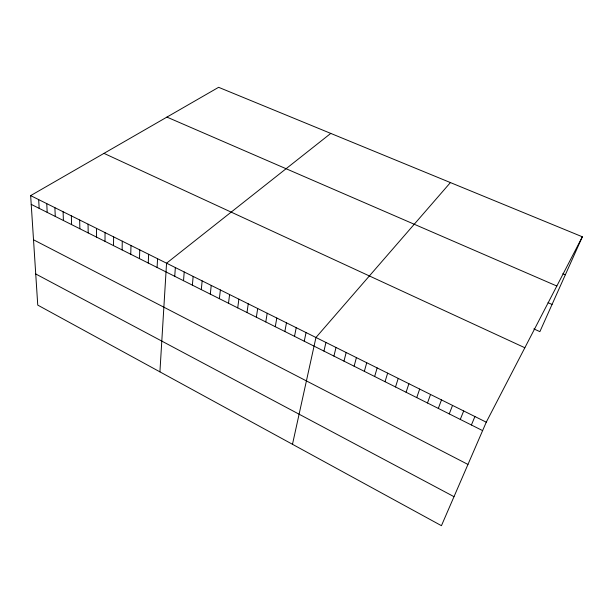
<?xml version="1.0" encoding="UTF-8"?>
<svg xmlns="http://www.w3.org/2000/svg" width="613" height="613" viewBox="0 0 613 613"><rect width="100%" height="100%" fill="white"/><g stroke="black" fill="none" stroke-linecap="round" stroke-linejoin="round"><path stroke-width="0.92" d="M105.015 241.361L105.038 232.611M113.528 245.629L113.62 236.879M122.11 249.928L122.271 241.177M130.753 254.265L130.99 245.514M139.465 258.632L139.772 249.882M148.246 263.031L148.63 254.288M157.097 267.467L157.556 258.724M159.916 371.861L166.552 263.199L330.767 133.404M174.736 276.31L175.349 267.575M183.525 280.716L184.214 271.98M192.382 285.152L193.149 276.425M201.309 289.627L202.152 280.9M210.305 294.133L211.232 285.413M219.37 298.677L220.374 289.964M228.503 303.259L229.599 294.546M237.714 307.872L238.886 299.167M246.993 312.523L248.25 303.826M256.349 317.212L257.698 308.523M265.774 321.94L267.207 313.251M275.275 326.698L276.8 318.024M284.853 331.503L286.47 322.829M294.508 336.338L296.217 327.679M304.247 341.219L306.048 332.568M292.485 444.295L315.956 337.495L450.417 182.574M323.948 351.096L325.947 342.46M333.924 356.092L336.016 347.471M343.977 361.134L346.169 352.521M354.115 366.214L356.414 357.609M364.337 371.34L366.735 362.743M374.643 376.505L377.148 367.923M385.033 381.707L387.646 373.141M395.515 386.964L398.235 378.405M406.082 392.259L408.909 383.715M416.733 397.599L419.675 389.071M427.483 402.986L430.541 394.473M438.318 408.419L441.49 399.921M449.252 413.898L452.54 405.415M460.279 419.422L463.681 410.955M471.397 424.993L474.922 416.541M582.35 236.794L486.262 422.181L441.437 525.686L37.753 305.105L30.65 195.616L218.611 87.314L582.35 236.794L539.877 331.641L533.839 328.905M562.841 273.743L565.332 274.8M166.935 117.098L556.834 286.026M548.045 302.684L552.052 304.446M103.98 153.365L524.843 347.747M30.65 195.616L486.262 422.181M31.217 204.374L482.615 430.617M33.516 239.783L467.957 464.447M35.73 273.965L454.003 496.676M38.665 199.608L39.178 208.359M46.749 203.623L47.193 212.382M54.886 207.669L55.27 216.427M63.085 211.746L63.407 220.504M71.346 215.86L71.598 224.611M79.675 219.998L79.859 228.756M88.065 224.166L88.18 232.925M96.517 228.373L96.57 237.131"/></g></svg>
